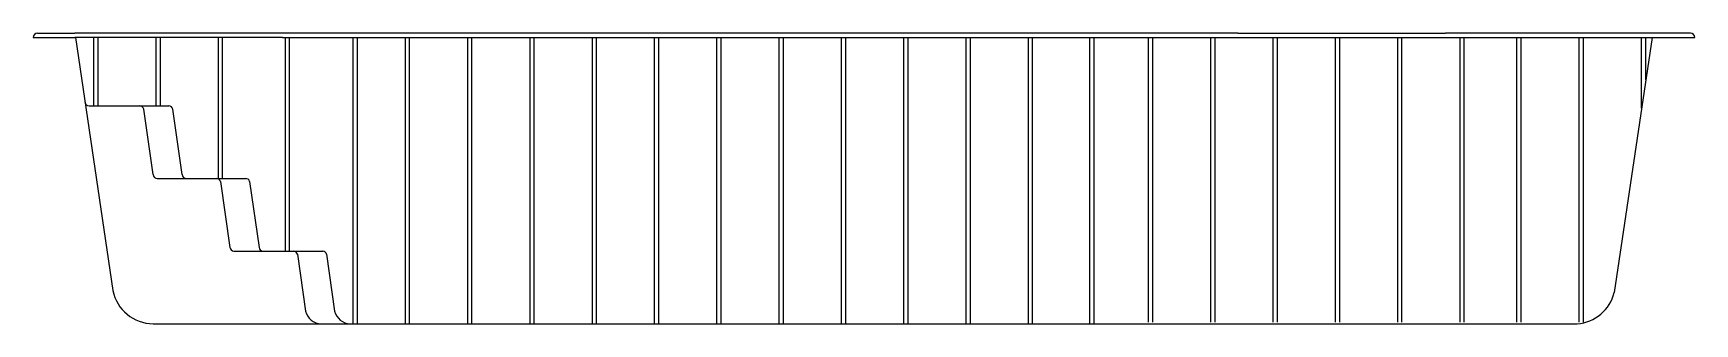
# Model space of a CAD drawing. Extents: x -1097.56 to -1089.56, y 310.59 to 311.99.
import ezdxf

# ---------------------------------------------------------------- set-up
doc = ezdxf.new("R2010")
doc.units = 0
doc.header["$LTSCALE"] = 10
doc.header["$MEASUREMENT"] = 0
doc.layers.add('Piscinas_Fibratec', color=4, linetype='CONTINUOUS')

msp = doc.modelspace()

# ---------------------------------------------------------------- linework, layer by layer
at = {"layer": 'Piscinas_Fibratec', "color": 2}
for p, q in [((-1097.5644, 311.9653), (-1097.3644, 311.9653)), ((-1097.5644, 311.9653), (-1097.3644, 311.9653)), ((-1097.5444, 311.9853), (-1097.3644, 311.9853)), ((-1097.5444, 311.9853), (-1097.3644, 311.9853)), ((-1096.3644, 311.9853), (-1097.3644, 311.9853)), ((-1096.3644, 311.9853), (-1097.3644, 311.9853)), ((-1096.3723, 311.9653), (-1097.3644, 311.9653)), ((-1096.3723, 311.9653), (-1097.3644, 311.9653)), ((-1096.3644, 311.9653), (-1096.3723, 311.9653)), ((-1096.3644, 311.9653), (-1096.3723, 311.9653)), ((-1091.7644, 311.9853), (-1096.3644, 311.9853)), ((-1091.7644, 311.9853), (-1096.3644, 311.9853)), ((-1096.3644, 311.9653), (-1091.7673, 311.9653)), ((-1096.3644, 311.9653), (-1091.7673, 311.9653)), ((-1091.7673, 311.9653), (-1090.7673, 311.9653)), ((-1091.7673, 311.9653), (-1090.7673, 311.9653)), ((-1091.7644, 311.9853), (-1090.7644, 311.9853)), ((-1091.7644, 311.9853), (-1090.7644, 311.9853)), ((-1090.7673, 311.9653), (-1089.7673, 311.9653)), ((-1090.7673, 311.9653), (-1089.7673, 311.9653)), ((-1089.7644, 311.9853), (-1090.7644, 311.9853)), ((-1089.7644, 311.9853), (-1090.7644, 311.9853)), ((-1089.7673, 311.9653), (-1089.5644, 311.9653)), ((-1089.7673, 311.9653), (-1089.5644, 311.9653)), ((-1089.5844, 311.9853), (-1089.7644, 311.9853)), ((-1089.5844, 311.9853), (-1089.7644, 311.9853))]:
    msp.add_line(p, q, dxfattribs=at)
at = {"layer": 'Piscinas_Fibratec'}
for p, q in [((-1097.3614, 311.9653), (-1097.181, 310.7451)), ((-1097.3614, 311.9653), (-1097.181, 310.7451)), ((-1089.7703, 311.9653), (-1089.9521, 310.7361)), ((-1089.7703, 311.9653), (-1089.9521, 310.7361)), ((-1089.8007, 311.7599), (-1089.8007, 311.9653)), ((-1097.2956, 311.6353), (-1097.0517, 311.6353)), ((-1097.2956, 311.6353), (-1097.0517, 311.6353)), ((-1097.1556, 311.6353), (-1096.9117, 311.6353)), ((-1097.1556, 311.6353), (-1096.9117, 311.6353)), ((-1096.9871, 311.3039), (-1097.0322, 311.6198)), ((-1096.9871, 311.3039), (-1097.0322, 311.6198)), ((-1096.8471, 311.3039), (-1096.8922, 311.6198)), ((-1096.8471, 311.3039), (-1096.8922, 311.6198)), ((-1096.9671, 311.2853), (-1096.6815, 311.2853)), ((-1096.9671, 311.2853), (-1096.6815, 311.2853)), ((-1096.8271, 311.2853), (-1096.5415, 311.2853)), ((-1096.8271, 311.2853), (-1096.5415, 311.2853)), ((-1096.6624, 311.271), (-1096.617, 310.9535)), ((-1096.6624, 311.271), (-1096.617, 310.9535)), ((-1096.5224, 311.271), (-1096.477, 310.9535)), ((-1096.5224, 311.271), (-1096.477, 310.9535)), ((-1096.5982, 310.9353), (-1096.3101, 310.9353)), ((-1096.5982, 310.9353), (-1096.3101, 310.9353)), ((-1096.4582, 310.9353), (-1096.1701, 310.9353)), ((-1096.4582, 310.9353), (-1096.1701, 310.9353)), ((-1096.2922, 310.9202), (-1096.2531, 310.6462)), ((-1096.2922, 310.9202), (-1096.2531, 310.6462)), ((-1096.1522, 310.9202), (-1096.1131, 310.6462)), ((-1096.1522, 310.9202), (-1096.1131, 310.6462)), ((-1096.9874, 310.5853), (-1096.0523, 310.5853)), ((-1096.9874, 310.5853), (-1096.0523, 310.5853)), ((-1096.0794, 310.5853), (-1092.0915, 310.5853)), ((-1096.0794, 310.5853), (-1092.0915, 310.5853)), ((-1092.0915, 310.5853), (-1091.0915, 310.5853)), ((-1092.0915, 310.5853), (-1091.0915, 310.5853)), ((-1091.0915, 310.5853), (-1090.1299, 310.5853)), ((-1091.0915, 310.5853), (-1090.1299, 310.5853))]:
    msp.add_line(p, q, dxfattribs=at)
at = {"layer": 'Piscinas_Fibratec', "color": 1}
for p, q in [((-1097.2723, 311.6353), (-1097.2723, 311.9653)), ((-1097.2723, 311.6353), (-1097.2723, 311.9653)), ((-1097.2523, 311.6353), (-1097.2523, 311.9653)), ((-1097.2523, 311.6353), (-1097.2523, 311.9653)), ((-1096.9723, 311.6353), (-1096.9723, 311.9653)), ((-1096.9723, 311.6353), (-1096.9723, 311.9653)), ((-1096.9523, 311.6353), (-1096.9523, 311.9653)), ((-1096.9523, 311.6353), (-1096.9523, 311.9653)), ((-1096.6723, 311.2831), (-1096.6723, 311.9653)), ((-1096.6723, 311.2831), (-1096.6723, 311.9653)), ((-1096.6523, 311.2853), (-1096.6523, 311.9653)), ((-1096.6523, 311.2853), (-1096.6523, 311.9653)), ((-1096.3502, 310.9353), (-1096.3502, 311.9653)), ((-1096.3502, 310.9353), (-1096.3502, 311.9653)), ((-1096.3302, 310.9353), (-1096.3302, 311.9653)), ((-1096.3302, 310.9353), (-1096.3302, 311.9653)), ((-1096.0232, 310.5853), (-1096.0232, 311.9653)), ((-1096.0232, 310.5853), (-1096.0232, 311.9653)), ((-1096.0032, 310.5853), (-1096.0032, 311.9653)), ((-1096.0032, 310.5853), (-1096.0032, 311.9653)), ((-1095.7723, 310.5853), (-1095.7723, 311.9653)), ((-1095.7723, 310.5853), (-1095.7723, 311.9653)), ((-1095.7523, 310.5853), (-1095.7523, 311.9653)), ((-1095.7523, 310.5853), (-1095.7523, 311.9653)), ((-1095.4723, 310.5853), (-1095.4723, 311.9653)), ((-1095.4723, 310.5853), (-1095.4723, 311.9653)), ((-1095.4523, 310.5853), (-1095.4523, 311.9653)), ((-1095.4523, 310.5853), (-1095.4523, 311.9653)), ((-1095.1723, 310.5853), (-1095.1723, 311.9653)), ((-1095.1723, 310.5853), (-1095.1723, 311.9653)), ((-1095.1523, 310.5853), (-1095.1523, 311.9653)), ((-1095.1523, 310.5853), (-1095.1523, 311.9653)), ((-1094.8723, 310.5853), (-1094.8723, 311.9653)), ((-1094.8723, 310.5853), (-1094.8723, 311.9653)), ((-1094.8523, 310.5853), (-1094.8523, 311.9653)), ((-1094.8523, 310.5853), (-1094.8523, 311.9653)), ((-1094.5723, 310.5853), (-1094.5723, 311.9653)), ((-1094.5723, 310.5853), (-1094.5723, 311.9653)), ((-1094.5523, 310.5853), (-1094.5523, 311.9653)), ((-1094.5523, 310.5853), (-1094.5523, 311.9653)), ((-1094.2723, 310.5853), (-1094.2723, 311.9653)), ((-1094.2723, 310.5853), (-1094.2723, 311.9653)), ((-1094.2523, 310.5853), (-1094.2523, 311.9653)), ((-1094.2523, 310.5853), (-1094.2523, 311.9653)), ((-1093.9723, 310.5853), (-1093.9723, 311.9653)), ((-1093.9723, 310.5853), (-1093.9723, 311.9653)), ((-1093.9523, 310.5853), (-1093.9523, 311.9653)), ((-1093.9523, 310.5853), (-1093.9523, 311.9653)), ((-1093.6723, 310.5853), (-1093.6723, 311.9653)), ((-1093.6723, 310.5853), (-1093.6723, 311.9653)), ((-1093.6523, 310.5853), (-1093.6523, 311.9653)), ((-1093.6523, 310.5853), (-1093.6523, 311.9653)), ((-1093.3723, 310.5853), (-1093.3723, 311.9653)), ((-1093.3723, 310.5853), (-1093.3723, 311.9653)), ((-1093.3523, 310.5853), (-1093.3523, 311.9653)), ((-1093.3523, 310.5853), (-1093.3523, 311.9653)), ((-1093.0723, 310.5853), (-1093.0723, 311.9653)), ((-1093.0723, 310.5853), (-1093.0723, 311.9653)), ((-1093.0523, 310.5853), (-1093.0523, 311.9653)), ((-1093.0523, 310.5853), (-1093.0523, 311.9653)), ((-1092.7723, 310.5853), (-1092.7723, 311.9653)), ((-1092.7723, 310.5853), (-1092.7723, 311.9653)), ((-1092.7523, 310.5853), (-1092.7523, 311.9653)), ((-1092.7523, 310.5853), (-1092.7523, 311.9653)), ((-1092.4767, 310.5853), (-1092.4767, 311.9653)), ((-1092.4767, 310.5853), (-1092.4767, 311.9653)), ((-1092.4567, 310.5853), (-1092.4567, 311.9653)), ((-1092.4567, 310.5853), (-1092.4567, 311.9653)), ((-1092.1941, 310.5935), (-1092.1941, 311.9653)), ((-1092.1941, 310.5935), (-1092.1941, 311.9653)), ((-1092.1741, 310.5935), (-1092.1741, 311.9653)), ((-1092.1741, 310.5935), (-1092.1741, 311.9653)), ((-1091.8941, 310.5935), (-1091.8941, 311.9653)), ((-1091.8941, 310.5935), (-1091.8941, 311.9653)), ((-1091.8741, 310.5935), (-1091.8741, 311.9653)), ((-1091.8741, 310.5935), (-1091.8741, 311.9653)), ((-1091.5941, 310.5935), (-1091.5941, 311.9653)), ((-1091.5941, 310.5935), (-1091.5941, 311.9653)), ((-1091.5741, 310.5935), (-1091.5741, 311.9653)), ((-1091.5741, 310.5935), (-1091.5741, 311.9653)), ((-1091.2941, 310.5935), (-1091.2941, 311.9653)), ((-1091.2941, 310.5935), (-1091.2941, 311.9653)), ((-1091.2741, 310.5935), (-1091.2741, 311.9653)), ((-1091.2741, 310.5935), (-1091.2741, 311.9653)), ((-1090.9941, 310.5935), (-1090.9941, 311.9653)), ((-1090.9941, 310.5935), (-1090.9941, 311.9653)), ((-1090.9741, 310.5935), (-1090.9741, 311.9653)), ((-1090.9741, 310.5935), (-1090.9741, 311.9653)), ((-1090.6941, 310.5935), (-1090.6941, 311.9653)), ((-1090.6941, 310.5935), (-1090.6941, 311.9653)), ((-1090.6741, 310.5935), (-1090.6741, 311.9653)), ((-1090.6741, 310.5935), (-1090.6741, 311.9653)), ((-1090.4207, 310.5935), (-1090.4207, 311.9653)), ((-1090.4207, 310.5935), (-1090.4207, 311.9653)), ((-1090.4007, 310.5935), (-1090.4007, 311.9653)), ((-1090.4007, 310.5935), (-1090.4007, 311.9653)), ((-1090.1207, 310.5935), (-1090.1207, 311.9653)), ((-1090.1207, 310.5935), (-1090.1207, 311.9653)), ((-1090.1007, 310.5935), (-1090.1007, 311.9653)), ((-1090.1007, 310.5935), (-1090.1007, 311.9653)), ((-1089.8207, 311.6247), (-1089.8207, 311.9653)), ((-1089.8207, 311.6247), (-1089.8207, 311.9653)), ((-1089.8007, 311.7599), (-1089.8007, 311.9653))]:
    msp.add_line(p, q, dxfattribs=at)
at = {"layer": 'Piscinas_Fibratec', "color": 2}
for centre, start, end in [((-1097.5444, 311.9653), 90, 180), ((-1097.5444, 311.9653), 90, 180), ((-1089.5844, 311.9653), 0, 90), ((-1089.5844, 311.9653), 0, 90)]:
    msp.add_arc(centre, 0.02, start, end, dxfattribs=at)
at = {"layer": 'Piscinas_Fibratec'}
for centre, radius, start, end in [((-1097.2956, 311.6553), 0.02, 185.01493, 270), ((-1097.2956, 311.6553), 0.02, 185.01493, 270), ((-1097.0517, 311.6153), 0.02, 13.13794, 90), ((-1097.0517, 311.6153), 0.02, 13.13794, 90), ((-1096.9117, 311.6153), 0.02, 13.13794, 90), ((-1096.9117, 311.6153), 0.02, 13.13794, 90), ((-1096.9671, 311.3053), 0.02, 183.97419, 270), ((-1096.9671, 311.3053), 0.02, 183.97419, 270), ((-1096.8271, 311.3053), 0.02, 183.97419, 270), ((-1096.8271, 311.3053), 0.02, 183.97419, 270), ((-1096.6815, 311.2653), 0.02, 16.6563, 90), ((-1096.6815, 311.2653), 0.02, 16.6563, 90), ((-1096.5415, 311.2653), 0.02, 16.6563, 90), ((-1096.5415, 311.2653), 0.02, 16.6563, 90), ((-1096.5971, 310.9553), 0.02, 185.17221, 266.8438), ((-1096.5971, 310.9553), 0.02, 185.17221, 266.8438), ((-1096.4571, 310.9553), 0.02, 185.17221, 266.8438), ((-1096.4571, 310.9553), 0.02, 185.17221, 266.8438), ((-1096.3116, 310.9154), 0.02, 14.12108, 85.57969), ((-1096.3116, 310.9154), 0.02, 14.12108, 85.57969), ((-1096.1716, 310.9154), 0.02, 14.12108, 85.57969), ((-1096.1716, 310.9154), 0.02, 14.12108, 85.57969), ((-1096.9851, 310.7853), 0.2, 191.59373, 269.32862), ((-1096.9851, 310.7853), 0.2, 191.59373, 269.32862), ((-1090.1461, 310.7846), 0.2, 274.64006, 345.95635), ((-1090.1461, 310.7846), 0.2, 274.64006, 345.95635), ((-1096.1754, 310.6652), 0.08, 193.75901, 267.45143), ((-1096.1754, 310.6652), 0.08, 193.75901, 267.45143), ((-1096.0354, 310.6652), 0.08, 193.75901, 267.45143), ((-1096.0354, 310.6652), 0.08, 193.75901, 267.45143)]:
    msp.add_arc(centre, radius, start, end, dxfattribs=at)

doc.saveas('drawing.dxf')
